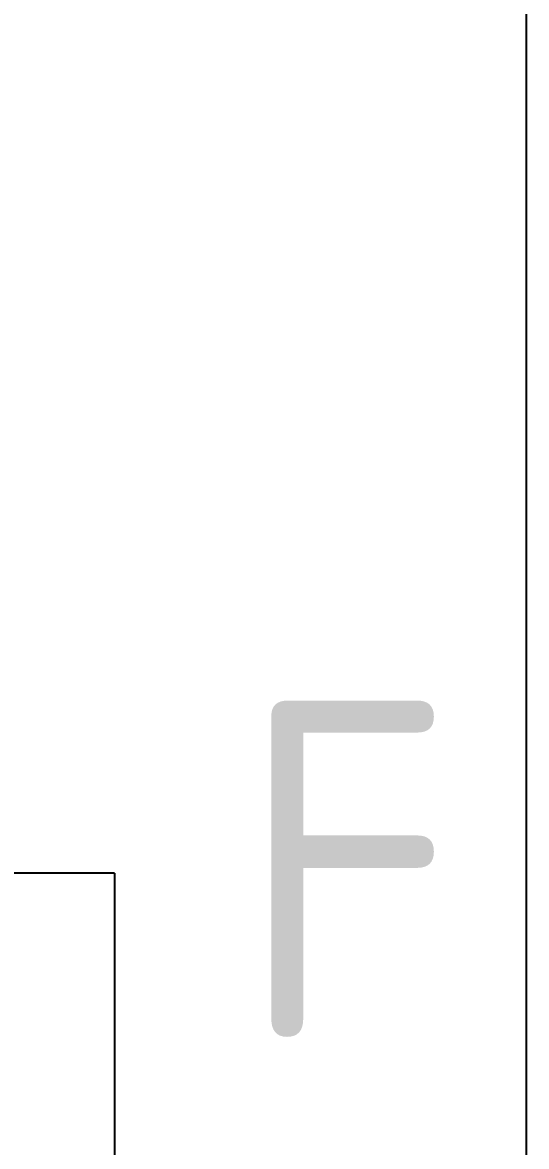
# Model space of a CAD drawing. Header units: millimetres. Extents: x 0 to 2523, y 0 to 1782.
# Drawn here: x 537.2 to 559.7, y 966.6 to 1016.7 of the extents above; entities that cross this region are included whole.
import ezdxf

# ---------------------------------------------------------------- set-up
doc = ezdxf.new("R2010")
doc.units = ezdxf.units.MM
doc.header["$LTSCALE"] = 3
doc.linetypes.add('CHAIN', pattern=[0.3543, 0.2362, -0.0295, 0.0591, -0.0295])
doc.linetypes.add('DOUBLE_DASH_CHAIN', pattern=[1.2403, 0.6614, -0.0827, 0.1654, -0.0827, 0.1654, -0.0827])
doc.layers.add('단면선(ISO)', color=7, linetype='CHAIN', lineweight=25)
doc.layers.add('치수(ISO)', color=2, linetype='Continuous', lineweight=25)
doc.styles.add('부품번호텍스트_PSTEK_POSCO', font='isocp.shx')
doc.styles.add('치수 텍스트_PSTEK_POSCO', font='isocp.shx')
doc.dimstyles.new('치수_PSTEK_POSCO', dxfattribs={"dimscale": 3, "dimtxt": 2.5, "dimasz": 1.5, "dimexe": 1, "dimexo": 1.5, "dimgap": 1, "dimtad": 1, "dimrnd": 1e-08, "dimdsep": 46, "dimtxsty": '치수 텍스트_PSTEK_POSCO', "dimcen": 0.09, "dimdle": 10, "dimclrd": 7, "dimclre": 7, "dimclrt": 2, "dimadec": 1, "dimazin": 2, "dimtfac": 1, "dimtmove": 0, "dimatfit": 3, "dimfxl": 0, "dimtolj": 1, "dimlwd": -1, "dimlwe": -1, "dimarcsym": 0})

# ---------------------------------------------------------------- blocks, each defined once
blk = doc.blocks.new('*D60')
at = {"layer": 'Defpoints', "color": 0, "transparency": 16777216}
for p in [(311.712, 1170.969), (311.712, 1101.067), (559.712, 925.067)]:
    blk.add_point(p, dxfattribs=at)
at = {"layer": '치수(ISO)', "color": 7, "transparency": 16777216}
for p, q in [((311.712, 1105.567), (311.712, 1173.969)), ((559.712, 929.567), (559.712, 1173.969)), ((555.212, 1170.969), (316.212, 1170.969))]:
    blk.add_line(p, q, dxfattribs=at)
for points in [[(316.212, 1171.719), (316.212, 1170.219), (311.712, 1170.969)], [(555.212, 1171.719), (555.212, 1170.219), (559.712, 1170.969)]]:
    blk.add_solid(points, dxfattribs=at)
at = {"layer": '치수(ISO)', "color": 2, "transparency": 16777216, "insert": (437.991, 1177.72), "char_height": 7.5, "attachment_point": 4, "style": '치수 텍스트_PSTEK_POSCO'}
blk.add_mtext('\\A1;248', dxfattribs=at)
blk = doc.blocks.new('2dTransSection3')
at = {"layer": '단면선(ISO)', "linetype": 'Continuous'}
for q in [(178.942, 326.25), (180.442, 322.491)]:
    blk.add_line((180.442, 326.25), q, dxfattribs=at)
at = {"layer": '단면선(ISO)', "linetype": 'DOUBLE_DASH_CHAIN', "ltscale": 5.751909}
blk.add_line((180.442, 326.25), (180.442, 222.614), dxfattribs=at)
at = {"layer": '단면선(ISO)', "insert": (182.292, 323.804), "char_height": 5, "attachment_point": 7, "style": '부품번호텍스트_PSTEK_POSCO'}
blk.add_mtext('F', dxfattribs=at)

msp = doc.modelspace()

# ---------------------------------------------------------------- block references
at = {"layer": '단면선(ISO)', "xscale": 3, "yscale": 3, "zscale": 3}
msp.add_blockref('2dTransSection3', (0, 0), dxfattribs=at)

# ---------------------------------------------------------------- dimensions: what is measured, and where the dimension line sits
at = {"layer": '치수(ISO)', "color": 7}
dim = msp.add_linear_dim(base=(311.7116, 1170.9693), p1=(559.7116, 925.0669), p2=(311.7116, 1101.0669), angle=180, dimstyle='치수_PSTEK_POSCO', override={"dimdec": 2, "dimtp": 0, "dimtm": 0, "dimtdec": 2, "dimtofl": 0, "dimatfit": 1}, dxfattribs=at)
dim.commit()
dim.dimension.update_dxf_attribs({"geometry": '*D60', "text_midpoint": (445.2116, 1170.9693), "dimtype": 160})

doc.saveas('drawing.dxf')
